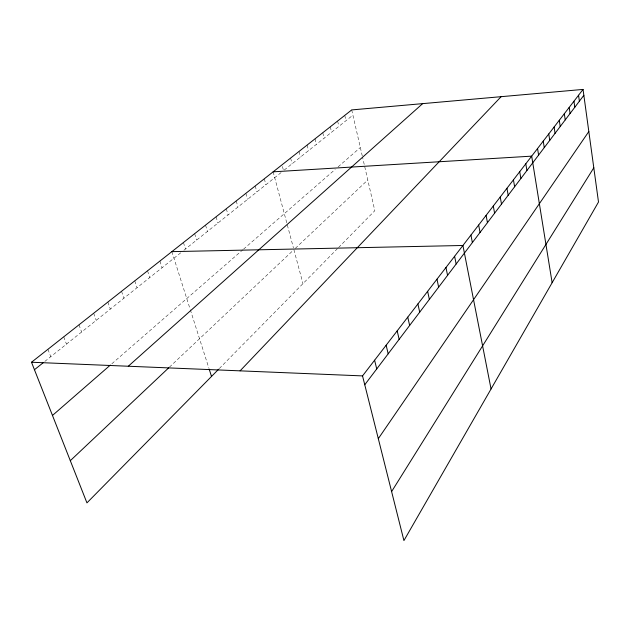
<?xml version="1.0" encoding="UTF-8"?>
<svg xmlns="http://www.w3.org/2000/svg" width="630" height="630" viewBox="0 0 630 630"><rect width="100%" height="100%" fill="white"/><g stroke="black" fill="none" stroke-linecap="round" stroke-linejoin="round"><path stroke-width="0.47" stroke-dasharray="3.15 2.36" d="M219.303 368.55L337.9 248.189M338.562 247.519L374.826 210.719L362.526 157.067M169.368 367.203L293.218 250.338M295.297 248.385L367.778 179.991M111.841 363.778L242.794 249.803M243.534 249.165L335.207 169.376M338.113 166.848L360.329 147.514M44.832 361.423L180.857 252.693M183.928 250.236L281.319 172.392M284.232 170.061L352.91 115.164M47.927 349.303L50.77 356.682M63.74 336.837L66.481 344.122M78.986 324.828L81.624 332.018M93.673 313.252L96.225 320.339M107.856 302.077L110.313 309.078M121.543 291.296L123.921 298.203M134.765 280.878L137.064 287.697M147.538 270.805L149.767 277.546M159.902 261.064L162.06 267.718M171.856 251.638L190.032 308.85M190.331 309.779L208.884 368.18M183.44 242.518L185.464 249.007M194.654 233.675L196.615 240.093M205.53 225.107L207.427 231.454M216.066 216.807L217.917 223.075M226.288 208.75L228.084 214.94M236.218 200.931L237.959 207.049M245.85 193.331L247.543 199.387M255.213 185.96L256.859 191.945M264.301 178.794L265.907 184.708M273.144 171.825L293.407 247.795M293.911 249.693L302.967 283.642M282.437 166.501L283.303 169.801M290.611 158.059L292.092 163.784M298.982 151.468L300.423 157.122M307.133 145.05L308.527 150.641M315.055 138.797L316.418 144.333M322.773 132.717L324.103 138.19M330.293 126.795L331.585 132.206M337.617 121.023L338.877 126.378M344.752 115.4L345.988 120.7M351.713 109.919L362.305 156.106"/><path stroke-width="0.94" d="M391.608 491.581L593.799 167.8M378.307 438.661L588.822 131.536M364.762 384.757L583.852 95.303M583.041 89.421L598.5 202.025L403.924 540.579L362.534 375.905L583.041 89.421L351.713 109.919L31.5 362.242L86.94 502.874L218.657 369.204M240.085 370.849L501.126 96.674M70.308 460.68L168.675 367.865M128.292 366.235L422.667 103.627M52.479 415.446L110.36 365.069M34.445 369.723L43.352 362.612M273.144 171.825L531.681 156.145L552.124 282.712M171.856 251.638L462.916 245.48L491.053 388.978M31.5 362.242L362.534 375.905M209.176 369.093L211.515 376.457M374.606 360.218L376.732 368.936M386.143 345.232L388.182 353.816M397.183 330.884L399.144 339.334M407.76 317.142L409.642 325.466M417.903 303.967L419.706 312.165M427.636 291.328L429.369 299.4M436.976 279.184L438.645 287.138M445.961 267.514L447.568 275.357M454.6 256.284L456.151 264.017M470.933 235.069L472.374 242.582M478.658 225.036L480.044 232.446M486.108 215.358L487.447 222.666M493.298 206.018L494.597 213.223M500.244 196.993L501.496 204.104M506.953 188.275L508.174 195.292M513.442 179.841L514.623 186.763M519.719 171.683L520.86 178.518M525.798 163.792L526.908 170.533M537.555 148.515L538.603 155.082M543.249 141.12L544.257 147.609M548.761 133.954L549.746 140.364M554.109 127.016L555.062 133.339M559.29 120.275L560.22 126.528M564.322 113.739L565.22 119.913M569.205 107.391L570.079 113.495M573.954 101.233L574.804 107.257M578.56 95.24L579.387 101.194"/></g></svg>
